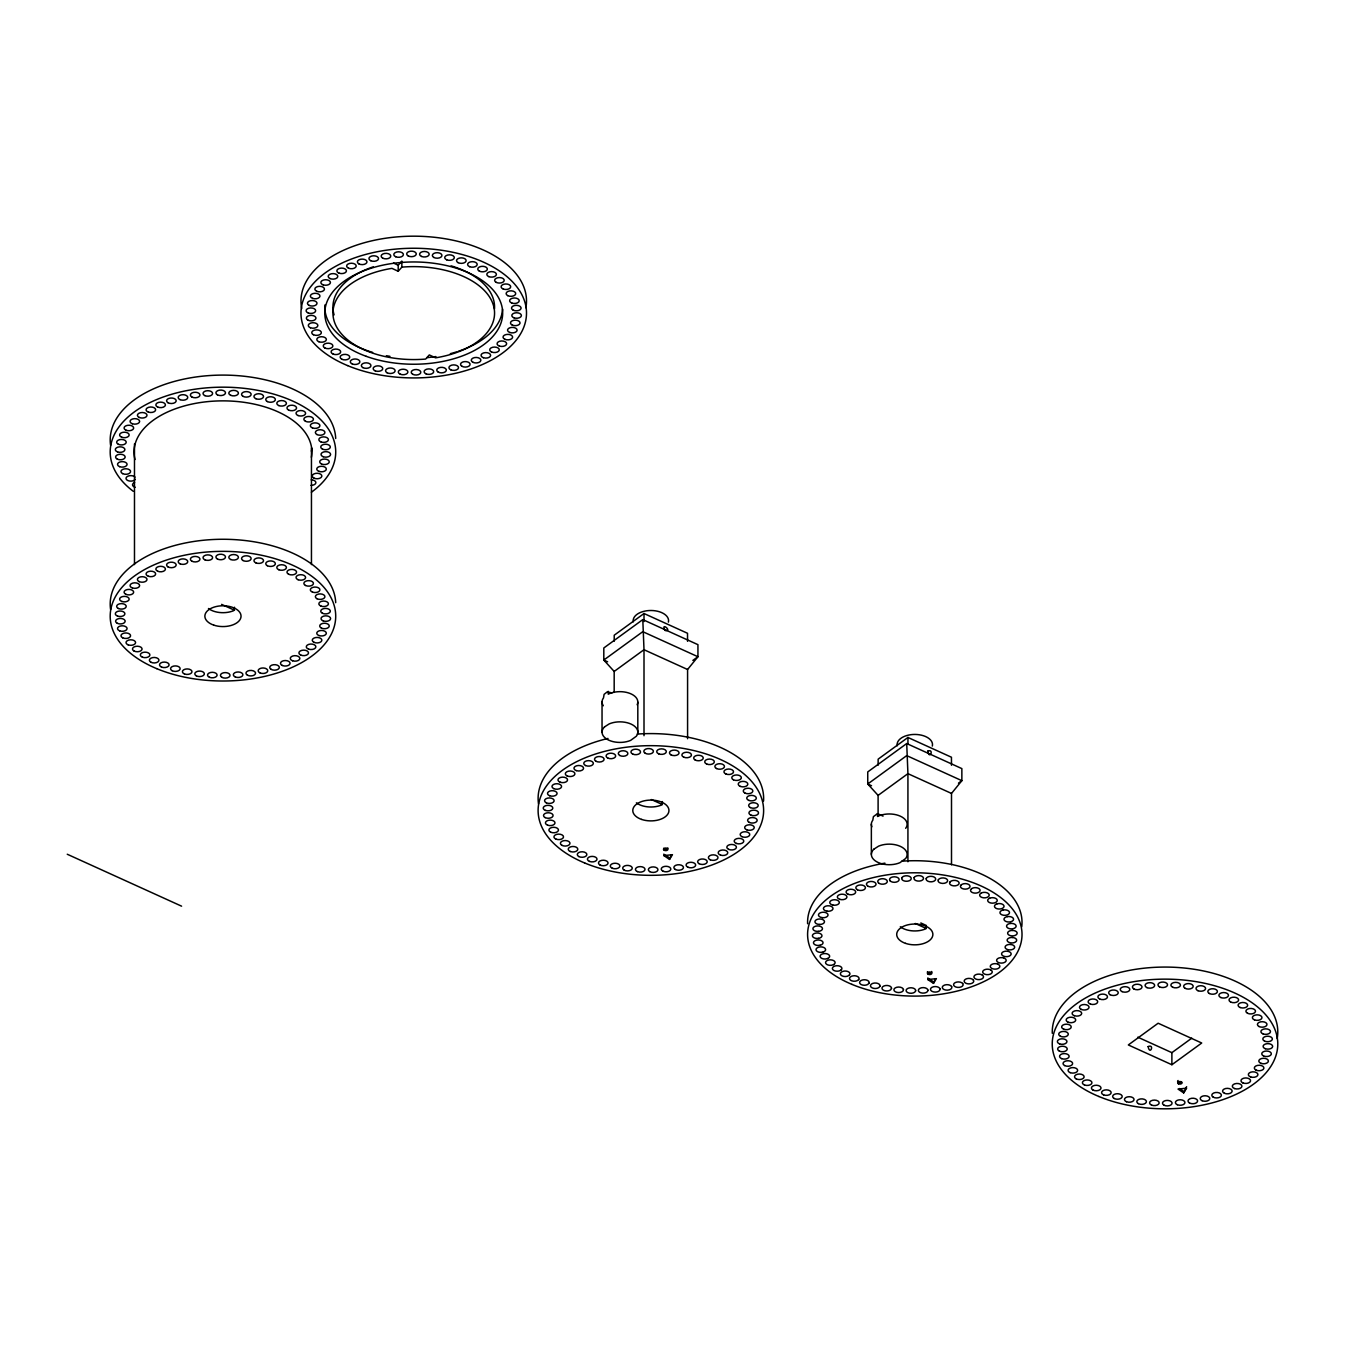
<?xml version="1.0" encoding="UTF-8"?>
<svg xmlns="http://www.w3.org/2000/svg" width="1345" height="1345" viewBox="0 0 1345 1345"><rect width="100%" height="100%" fill="white"/><g stroke="black" fill="none" stroke-linecap="round" stroke-linejoin="round"><path stroke-width="1.5" d="M644.003 621.558L644.02 613.522L687.514 633.276L687.564 641.33M907.942 743.499L907.942 737.463L951.453 757.235L951.487 765.271M614.194 641.246L614.228 635.21L644.02 613.522M878.117 765.204L878.151 759.152L907.942 737.463M663.892 854.092L663.892 855.605L669.524 859.421L671.474 854.764M669.524 859.421L672.45 854.697L663.892 855.605M933.464 981.85L927.815 978.034L927.815 979.547L933.464 983.363L935.414 978.706M933.464 983.363L936.389 978.656L927.815 979.547M1183.684 1092.897L1186.609 1088.189L1178.035 1089.08L1183.684 1092.897L1186.609 1086.676M687.581 738.724L687.581 669.491L697.937 656.73L697.937 644.659L642.792 619.608L603.804 647.987L603.804 660.059L614.177 671.441L614.177 692.406M951.503 864.768L951.503 793.432L961.86 780.672L961.86 768.6L906.715 743.55L867.744 771.929L867.744 784L878.1 795.383L878.1 814.263M398.204 271.27L398.204 265.234L401.852 261.098L401.852 267.134L398.204 271.27L391.933 268.361A80.818 46.47 0 0 0 334.72 322.8A80.818 46.47 0 0 0 425.642 359.065L429.29 354.929L435.561 357.837A80.818 46.47 0 0 0 492.774 303.382A80.818 46.47 0 0 0 401.852 267.134M614.177 671.441L644.003 649.719L642.792 619.608M692.843 660.429L697.937 656.73L642.792 631.679L603.804 660.059L607.621 661.79M878.1 795.383L907.925 773.661L906.715 743.55M958.464 783.143L961.86 780.672L906.715 755.621L867.744 784L871.543 785.732M1171.882 1064.736L1201.724 1043.014L1158.146 1023.226L1128.321 1044.947L1171.882 1064.736L1171.882 1052.664L1191.771 1038.172M234.534 607.234L233.761 610.63A18.073 10.39 0 0 1 208.475 608.512M611.891 693.011L607.469 691.717L604.107 694.339L603.501 697.887A17.889 10.289 0 0 0 603.317 705.755M662.446 801.553L661.673 804.949A18.073 10.39 0 0 1 636.387 802.83M883.043 816.129L877.528 813.624L873.409 816.634L872.804 820.181A17.889 10.289 0 0 0 871.896 826.771M920.821 922.973L926.369 925.495L925.595 928.891A18.073 10.39 0 0 1 900.309 926.772M687.581 669.491L644.003 649.719L644.003 735.715M951.503 793.432L907.925 773.661L907.925 861.758M221.606 604.376L234.534 610.243M651.35 799.535L662.446 804.562M915.289 923.477L926.369 928.521M1137.786 1037.18L1171.882 1052.664M67.25 854.243L181.592 906.177M393.497 263.048L398.204 265.234M665.254 630.603C672.719 631.343 660.63 621.693 664.766 630.149M1179.447 1088.525L1183.684 1091.383M665.304 855.05L669.524 857.908M877.528 813.624L877.528 816.499L878.554 815.995A17.889 10.289 0 0 1 900.326 816.18A17.889 10.289 0 0 1 905.673 828.318M871.358 824.098L871.358 854.277M637.816 702.09L637.816 732.268M608.226 691.33L608.226 694.205L609.251 693.701A17.889 10.289 0 0 1 630.082 693.482A17.889 10.289 0 0 1 637.143 704.746M602.039 701.804L602.039 731.983M311.452 448.036L311.452 564.564M134.483 443.884L134.483 564.581M1052.294 1033.33A112.761 64.829 0 0 1 1169.612 967.122A112.761 64.829 0 0 1 1277.178 1038.609M1181.582 1082.086A2.219 1.278 0 0 1 1178.472 1082.305A2.219 1.278 0 0 1 1178.102 1080.506M931.681 971.477A2.219 1.278 0 0 1 929.883 973.208A2.219 1.278 0 0 1 927.428 971.762M897.216 745.803A17.704 10.188 0 0 1 915.054 734.437A17.704 10.188 0 0 1 932.32 746.088M807.605 923.729A107.213 61.651 0 0 1 884.926 863.154M901.89 861.17A107.213 61.651 0 0 1 1021.729 926.823M667.893 848.006A2.219 1.278 0 0 1 665.96 849.082A2.219 1.278 0 0 1 663.64 848.291M538.521 803.923A112.761 64.829 0 0 1 608.007 738.455M637.295 734.067A112.761 64.829 0 0 1 763.54 801.065M633.293 621.861A17.704 10.188 0 0 1 651.114 610.495A17.704 10.188 0 0 1 668.398 622.13M110.609 609.604A112.761 64.829 0 0 1 216.932 539.362A112.761 64.829 0 0 1 335.695 602.678M301.751 308.543A112.761 64.829 0 0 1 413.033 236.182A112.761 64.829 0 0 1 525.895 307.736M502.593 309.148A88.921 51.127 0 0 1 458.292 351.314M456.342 351.953A88.921 51.127 0 0 1 450.34 353.668M435.948 356.576A88.921 51.127 0 0 1 426.836 357.635M389.932 356.324A88.921 51.127 0 0 1 386.351 355.702M372.632 352.407A88.921 51.127 0 0 1 324.885 304.979M334.081 314.864A80.818 46.47 0 0 1 373.254 266.848M451.113 265.856A80.818 46.47 0 0 1 494.489 308.963M311.166 479.846A4.792 2.757 0 0 1 315.873 482.67A4.792 2.757 0 0 1 310.981 485.36M110.609 445.43A112.761 64.829 0 0 1 216.932 375.188A112.761 64.829 0 0 1 335.695 438.504M135.341 479.257A4.792 2.757 0 0 1 128.145 480.669A4.792 2.757 0 0 1 127.624 476.315A4.792 2.757 0 0 1 135.088 477.156M135.156 487.277A4.792 2.757 0 0 1 134.618 482.519M133.222 491.261A112.761 64.829 0 0 1 147.429 403.87A112.761 64.829 0 0 1 300.053 404.694A112.761 64.829 0 0 1 311.401 492.22M135.004 459.519A88.921 51.127 0 0 1 221 400.877A88.921 51.127 0 0 1 311.418 457.283M311.821 448.053A88.921 51.127 0 0 1 311.418 451.247M901.755 877.982L901.923 879.411A4.792 2.757 0 0 0 909.489 880.656A4.792 2.757 0 0 0 908.917 876.15A4.792 2.757 0 0 0 901.755 877.982M927.882 990.172L927.848 990.895A4.792 2.757 0 0 1 920.669 992.728A4.792 2.757 0 0 1 920.114 988.222A4.792 2.757 0 0 1 927.663 989.466L927.882 990.172M927.747 751.149C929.496 760.614 934.489 748.274 927.747 751.149M1148.142 1046.578C1149.891 1056.06 1154.901 1043.686 1148.142 1046.578M903.47 989.584L903.016 990.979A4.792 2.757 0 0 1 895.282 991.736A4.792 2.757 0 0 1 896.678 987.297A4.792 2.757 0 0 1 903.47 989.584M926.234 878.588L926.133 879.294A4.792 2.757 0 0 0 932.909 881.58A4.792 2.757 0 0 0 934.321 877.142A4.792 2.757 0 0 0 926.57 877.898L926.234 878.588M914.163 877.495L914.028 878.924A4.792 2.757 0 0 0 921.258 880.689A4.792 2.757 0 0 0 921.678 876.183A4.792 2.757 0 0 0 914.163 877.495M915.626 990.677L915.441 991.383A4.792 2.757 0 0 1 907.925 992.694A4.792 2.757 0 0 1 908.346 988.188A4.792 2.757 0 0 1 915.575 989.954L915.626 990.677M891.533 988.323L890.793 989.685A4.792 2.757 0 0 1 882.942 989.886A4.792 2.757 0 0 1 885.313 985.582A4.792 2.757 0 0 1 891.533 988.323M938.322 879.849L938.053 880.555A4.792 2.757 0 0 0 944.291 883.295A4.792 2.757 0 0 0 946.661 878.991A4.792 2.757 0 0 0 938.81 879.193L938.322 879.849M879.966 986.221L878.941 987.516A4.792 2.757 0 0 1 871.106 987.146A4.792 2.757 0 0 1 874.385 983.044A4.792 2.757 0 0 1 879.966 986.221M950.024 881.967L949.62 882.656A4.792 2.757 0 0 0 955.202 885.834A4.792 2.757 0 0 0 958.497 881.732A4.792 2.757 0 0 0 950.663 881.362L950.024 881.967M868.954 983.313L867.643 984.523A4.792 2.757 0 0 1 859.959 983.582A4.792 2.757 0 0 1 864.112 979.748A4.792 2.757 0 0 1 868.954 983.313M961.187 884.926L960.633 885.565A4.792 2.757 0 0 0 965.475 889.129A4.792 2.757 0 0 0 969.644 885.296A4.792 2.757 0 0 0 961.944 884.354L961.187 884.926M604.561 726.872L603.501 728.065A17.889 10.289 0 0 0 608.848 740.204A17.889 10.289 0 0 0 630.62 740.389L636.37 736.203A17.889 10.289 0 0 0 631.024 724.064A17.889 10.289 0 0 0 609.251 723.879L604.561 726.872M873.88 849.166L872.804 850.359A17.889 10.289 0 0 0 878.151 862.498A17.889 10.289 0 0 0 899.923 862.683L905.673 858.497A17.889 10.289 0 0 0 900.326 846.358A17.889 10.289 0 0 0 878.554 846.173L873.88 849.166M858.665 979.614L857.101 980.724A4.792 2.757 0 0 1 849.687 979.244A4.792 2.757 0 0 1 854.63 975.747A4.792 2.757 0 0 1 858.665 979.614M971.611 888.658L970.922 889.264A4.792 2.757 0 0 0 974.957 893.13A4.792 2.757 0 0 0 979.917 889.633A4.792 2.757 0 0 0 972.485 888.154L971.611 888.658M849.267 975.209L847.468 976.201A4.792 2.757 0 0 1 840.423 974.2A4.792 2.757 0 0 1 846.106 971.073A4.792 2.757 0 0 1 849.267 975.209M981.144 893.114L980.337 893.668A4.792 2.757 0 0 0 983.481 897.804A4.792 2.757 0 0 0 989.163 894.677A4.792 2.757 0 0 0 982.119 892.677L981.144 893.114M840.894 970.165L838.893 971.023A4.792 2.757 0 0 1 832.353 968.534A4.792 2.757 0 0 1 838.658 965.844A4.792 2.757 0 0 1 840.894 970.165M989.634 898.225L988.71 898.712A4.792 2.757 0 0 0 990.929 903.033A4.792 2.757 0 0 0 997.25 900.343A4.792 2.757 0 0 0 990.693 897.855L989.634 898.225M833.681 964.567L831.529 965.256A4.792 2.757 0 0 1 825.561 962.314A4.792 2.757 0 0 1 832.42 960.111A4.792 2.757 0 0 1 833.681 964.567M996.931 903.907L995.905 904.311A4.792 2.757 0 0 0 997.183 908.766A4.792 2.757 0 0 0 1004.026 906.564A4.792 2.757 0 0 0 998.074 903.621L996.931 903.907M827.763 958.481L825.46 959.019A4.792 2.757 0 0 1 820.198 955.673A4.792 2.757 0 0 1 827.478 953.975A4.792 2.757 0 0 1 827.763 958.481M1002.933 910.061L1001.84 910.397A4.792 2.757 0 0 0 1002.126 914.903A4.792 2.757 0 0 0 1009.406 913.205A4.792 2.757 0 0 0 1004.143 909.859L1002.933 910.061M823.207 952.025L820.803 952.394A4.792 2.757 0 0 1 816.314 948.679A4.792 2.757 0 0 1 823.913 947.519A4.792 2.757 0 0 1 823.207 952.025M1007.556 916.601L1006.396 916.853A4.792 2.757 0 0 0 1005.69 921.359A4.792 2.757 0 0 0 1013.289 920.199A4.792 2.757 0 0 0 1008.784 916.5L1007.556 916.601M820.097 945.283L817.642 945.468A4.792 2.757 0 0 1 813.994 941.466A4.792 2.757 0 0 1 821.778 940.861A4.792 2.757 0 0 1 820.097 945.283M1010.717 923.427L1009.507 923.595A4.792 2.757 0 0 0 1007.825 928.016A4.792 2.757 0 0 0 1015.61 927.411A4.792 2.757 0 0 0 1011.961 923.41L1010.717 923.427M818.483 938.373L815.995 938.39A4.792 2.757 0 0 1 813.254 934.153A4.792 2.757 0 0 1 821.106 934.119A4.792 2.757 0 0 1 818.483 938.373M1012.365 930.437L1011.121 930.505A4.792 2.757 0 0 0 1008.498 934.758A4.792 2.757 0 0 0 1016.349 934.725A4.792 2.757 0 0 0 1013.592 930.505L1012.365 930.437M818.382 931.396L815.911 931.228A4.792 2.757 0 0 1 814.112 926.839A4.792 2.757 0 0 1 821.913 927.361A4.792 2.757 0 0 1 818.382 931.396M1012.466 937.499L1011.221 937.482A4.792 2.757 0 0 0 1007.691 941.517A4.792 2.757 0 0 0 1015.492 942.038A4.792 2.757 0 0 0 1013.676 937.65L1012.466 937.499M819.811 924.469L817.39 924.133A4.792 2.757 0 0 1 816.566 919.644A4.792 2.757 0 0 1 824.182 920.72A4.792 2.757 0 0 1 819.811 924.469M1011.02 944.509L1009.792 944.409A4.792 2.757 0 0 0 1005.404 948.158A4.792 2.757 0 0 0 1013.037 949.234A4.792 2.757 0 0 0 1012.197 944.745L1011.02 944.509M822.72 917.71L820.416 917.189A4.792 2.757 0 0 1 820.568 912.683A4.792 2.757 0 0 1 827.898 914.297A4.792 2.757 0 0 1 822.72 917.71M1008.077 951.369L1006.867 951.167A4.792 2.757 0 0 0 1001.706 954.58A4.792 2.757 0 0 0 1009.036 956.211A4.792 2.757 0 0 0 1009.187 951.688L1008.077 951.369M827.108 911.204L824.922 910.531A4.792 2.757 0 0 1 826.049 906.059A4.792 2.757 0 0 1 832.975 908.194A4.792 2.757 0 0 1 827.108 911.204M1003.656 957.959L1002.496 957.674A4.792 2.757 0 0 0 996.628 960.683A4.792 2.757 0 0 0 1003.538 962.818A4.792 2.757 0 0 0 1004.681 958.346L1003.656 957.959M832.858 905.067L830.84 904.244A4.792 2.757 0 0 1 832.942 899.889A4.792 2.757 0 0 1 839.33 902.512A4.792 2.757 0 0 1 832.858 905.067M997.822 964.163L996.746 963.81A4.792 2.757 0 0 0 990.256 966.366A4.792 2.757 0 0 0 996.662 968.988A4.792 2.757 0 0 0 998.763 964.634L997.822 964.163M839.902 899.385L838.086 898.426A4.792 2.757 0 0 1 841.113 894.257A4.792 2.757 0 0 1 846.896 897.317A4.792 2.757 0 0 1 839.902 899.385M990.693 969.913L989.685 969.493A4.792 2.757 0 0 0 982.707 971.561A4.792 2.757 0 0 0 988.474 974.621A4.792 2.757 0 0 0 991.517 970.451L990.693 969.913M848.14 894.274L846.543 893.181A4.792 2.757 0 0 1 850.46 889.264A4.792 2.757 0 0 1 855.521 892.727A4.792 2.757 0 0 1 848.14 894.274M982.354 975.108L981.463 974.604A4.792 2.757 0 0 0 974.083 976.167A4.792 2.757 0 0 0 979.143 979.614A4.792 2.757 0 0 0 983.061 975.697L982.354 975.108M857.421 889.785L856.076 888.591A4.792 2.757 0 0 1 860.817 884.976A4.792 2.757 0 0 1 865.07 888.776A4.792 2.757 0 0 1 857.421 889.785M972.956 979.648L972.183 979.093A4.792 2.757 0 0 0 964.516 980.101A4.792 2.757 0 0 0 968.787 983.901A4.792 2.757 0 0 0 973.528 980.286L972.956 979.648M867.609 886.002L866.533 884.707A4.792 2.757 0 0 1 872.014 881.479A4.792 2.757 0 0 1 875.427 885.548A4.792 2.757 0 0 1 867.609 886.002M962.65 983.498L961.994 982.876A4.792 2.757 0 0 0 954.177 983.329A4.792 2.757 0 0 0 957.59 987.398A4.792 2.757 0 0 0 963.07 984.17L962.65 983.498M878.537 882.976L877.747 881.631A4.792 2.757 0 0 1 883.9 878.823A4.792 2.757 0 0 1 886.389 883.093A4.792 2.757 0 0 1 878.537 882.976M951.571 986.557L951.066 985.902A4.792 2.757 0 0 0 943.215 985.784A4.792 2.757 0 0 0 945.703 990.054A4.792 2.757 0 0 0 951.856 987.247L951.571 986.557M890.037 880.773L889.549 879.378A4.792 2.757 0 0 1 896.258 877.024A4.792 2.757 0 0 1 897.804 881.463A4.792 2.757 0 0 1 890.037 880.773M939.92 988.794L939.567 988.104A4.792 2.757 0 0 0 931.799 987.415A4.792 2.757 0 0 0 933.329 991.853A4.792 2.757 0 0 0 940.054 989.5L939.92 988.794M1256.095 1070.132A4.792 2.757 0 0 0 1263.846 1068.418A4.792 2.757 0 0 0 1257.39 1065.425A4.792 2.757 0 0 0 1256.095 1070.132M1250.648 1076.941A4.792 2.757 0 0 0 1257.928 1074.638A4.792 2.757 0 0 0 1250.816 1072.167A4.792 2.757 0 0 0 1250.648 1076.941M1261.072 1063.374A4.792 2.757 0 0 0 1268.402 1061.104A4.792 2.757 0 0 0 1261.324 1058.599A4.792 2.757 0 0 0 1261.072 1063.374M1264.502 1041.064A4.792 2.757 0 0 0 1272.32 1039.45A4.792 2.757 0 0 0 1265.964 1036.373A4.792 2.757 0 0 0 1264.502 1041.064M1263.493 1055.909A4.792 2.757 0 0 0 1271.277 1054.245A4.792 2.757 0 0 0 1264.872 1051.202A4.792 2.757 0 0 0 1263.493 1055.909M1265.309 1048.713A4.792 2.757 0 0 0 1272.673 1046.511A4.792 2.757 0 0 0 1265.645 1043.955A4.792 2.757 0 0 0 1265.309 1048.713M1263.089 1033.918A4.792 2.757 0 0 0 1270.487 1031.749A4.792 2.757 0 0 0 1263.51 1029.144A4.792 2.757 0 0 0 1263.089 1033.918M1259.071 1026.538A4.792 2.757 0 0 0 1266.906 1024.957A4.792 2.757 0 0 0 1260.618 1021.847A4.792 2.757 0 0 0 1259.071 1026.538M1254.532 1019.897A4.792 2.757 0 0 0 1261.963 1017.761A4.792 2.757 0 0 0 1255.036 1015.122A4.792 2.757 0 0 0 1254.532 1019.897M1240.191 1007.523A4.792 2.757 0 0 0 1247.656 1005.455A4.792 2.757 0 0 0 1240.779 1002.765A4.792 2.757 0 0 0 1240.191 1007.523M1247.538 1013.273A4.792 2.757 0 0 0 1255.406 1011.743A4.792 2.757 0 0 0 1249.169 1008.582A4.792 2.757 0 0 0 1247.538 1013.273M1230.608 1001.991A4.792 2.757 0 0 0 1238.51 1000.512A4.792 2.757 0 0 0 1232.339 997.317A4.792 2.757 0 0 0 1230.608 1001.991M1220.941 997.57A4.792 2.757 0 0 0 1228.456 995.535A4.792 2.757 0 0 0 1221.63 992.812A4.792 2.757 0 0 0 1220.941 997.57M1209.374 993.518A4.792 2.757 0 0 0 1217.292 992.089A4.792 2.757 0 0 0 1211.172 988.861A4.792 2.757 0 0 0 1209.374 993.518M1198.025 990.727A4.792 2.757 0 0 0 1205.574 988.726A4.792 2.757 0 0 0 1198.798 985.969A4.792 2.757 0 0 0 1198.025 990.727M1185.147 988.34A4.792 2.757 0 0 0 1193.082 986.961A4.792 2.757 0 0 0 1187.03 983.699A4.792 2.757 0 0 0 1185.147 988.34M1172.857 987.331A4.792 2.757 0 0 0 1180.439 985.381A4.792 2.757 0 0 0 1173.714 982.59A4.792 2.757 0 0 0 1172.857 987.331M1147.016 987.634A4.792 2.757 0 0 0 1154.632 985.734A4.792 2.757 0 0 0 1147.957 982.892A4.792 2.757 0 0 0 1147.016 987.634M1159.44 986.793A4.792 2.757 0 0 0 1167.41 985.448A4.792 2.757 0 0 0 1161.407 982.153A4.792 2.757 0 0 0 1159.44 986.793M1122.134 991.635A4.792 2.757 0 0 0 1129.783 989.769A4.792 2.757 0 0 0 1123.159 986.894A4.792 2.757 0 0 0 1122.134 991.635M1133.869 988.945A4.792 2.757 0 0 0 1141.871 987.667A4.792 2.757 0 0 0 1135.937 984.321A4.792 2.757 0 0 0 1133.869 988.945M1110.062 994.695A4.792 2.757 0 0 0 1118.082 993.451A4.792 2.757 0 0 0 1112.197 990.088A4.792 2.757 0 0 0 1110.062 994.695M1090.476 1004.11A4.792 2.757 0 0 0 1097.705 1001.756A4.792 2.757 0 0 0 1090.56 999.335A4.792 2.757 0 0 0 1090.476 1004.11M1081.296 1009.422A4.792 2.757 0 0 0 1089.013 1007.657A4.792 2.757 0 0 0 1082.506 1004.698A4.792 2.757 0 0 0 1081.296 1009.422M1099.756 999.049A4.792 2.757 0 0 0 1107.439 997.233A4.792 2.757 0 0 0 1100.866 994.308A4.792 2.757 0 0 0 1099.756 999.049M1074.42 1015.727A4.792 2.757 0 0 0 1081.699 1013.424A4.792 2.757 0 0 0 1074.588 1010.952A4.792 2.757 0 0 0 1074.42 1015.727M1178.472 1083.801A2.219 1.278 0 0 0 1182.036 1082.994A2.219 1.278 0 0 0 1179.027 1081.632A2.219 1.278 0 0 0 1178.472 1083.801M1067.913 1022.099A4.792 2.757 0 0 0 1075.664 1020.384A4.792 2.757 0 0 0 1069.208 1017.392A4.792 2.757 0 0 0 1067.913 1022.099M1063.912 1029.278A4.792 2.757 0 0 0 1071.225 1027.008A4.792 2.757 0 0 0 1064.164 1024.503A4.792 2.757 0 0 0 1063.912 1029.278M1202.127 1100.714A4.792 2.757 0 0 0 1209.777 1098.865A4.792 2.757 0 0 0 1203.153 1095.973A4.792 2.757 0 0 0 1202.127 1100.714M1060.448 1036.289A4.792 2.757 0 0 0 1068.233 1034.624A4.792 2.757 0 0 0 1061.827 1031.581A4.792 2.757 0 0 0 1060.448 1036.289M1059.591 1043.888A4.792 2.757 0 0 0 1066.955 1041.669A4.792 2.757 0 0 0 1059.927 1039.113A4.792 2.757 0 0 0 1059.591 1043.888M1213.207 1097.15A4.792 2.757 0 0 0 1221.226 1095.923A4.792 2.757 0 0 0 1215.342 1092.543A4.792 2.757 0 0 0 1213.207 1097.15M1224.421 1093.266A4.792 2.757 0 0 0 1232.104 1091.451A4.792 2.757 0 0 0 1225.53 1088.542A4.792 2.757 0 0 0 1224.421 1093.266M1234.693 1088.593A4.792 2.757 0 0 0 1241.923 1086.256A4.792 2.757 0 0 0 1234.76 1083.818A4.792 2.757 0 0 0 1234.693 1088.593M1242.797 1082.86A4.792 2.757 0 0 0 1250.514 1081.094A4.792 2.757 0 0 0 1243.99 1078.135A4.792 2.757 0 0 0 1242.797 1082.86M1059.356 1051.101A4.792 2.757 0 0 0 1067.173 1049.47A4.792 2.757 0 0 0 1060.818 1046.393A4.792 2.757 0 0 0 1059.356 1051.101M1061.743 1058.666A4.792 2.757 0 0 0 1069.14 1056.481A4.792 2.757 0 0 0 1062.163 1053.892A4.792 2.757 0 0 0 1061.743 1058.666M1064.702 1065.593A4.792 2.757 0 0 0 1072.553 1064.013A4.792 2.757 0 0 0 1066.249 1060.902A4.792 2.757 0 0 0 1064.702 1065.593M1070.216 1072.654A4.792 2.757 0 0 0 1077.648 1070.519A4.792 2.757 0 0 0 1070.721 1067.88A4.792 2.757 0 0 0 1070.216 1072.654M1076.168 1078.858A4.792 2.757 0 0 0 1084.036 1077.328A4.792 2.757 0 0 0 1077.799 1074.167A4.792 2.757 0 0 0 1076.168 1078.858M1084.473 1084.978A4.792 2.757 0 0 0 1091.938 1082.893A4.792 2.757 0 0 0 1085.079 1080.22A4.792 2.757 0 0 0 1084.473 1084.978M1093.014 1090.055A4.792 2.757 0 0 0 1100.916 1088.576A4.792 2.757 0 0 0 1094.729 1085.381A4.792 2.757 0 0 0 1093.014 1090.055M1189.451 1102.95A4.792 2.757 0 0 0 1197.453 1101.656A4.792 2.757 0 0 0 1191.519 1098.31A4.792 2.757 0 0 0 1189.451 1102.95M1177.312 1104.733A4.792 2.757 0 0 0 1184.928 1102.833A4.792 2.757 0 0 0 1178.254 1099.991A4.792 2.757 0 0 0 1177.312 1104.733M1098.848 1096.478A112.761 64.829 0 0 0 1277.178 1050.68A112.761 64.829 0 0 0 1119.04 984.775A112.761 64.829 0 0 0 1098.848 1096.478M1103.623 1094.88A4.792 2.757 0 0 0 1111.138 1092.846A4.792 2.757 0 0 0 1104.312 1090.122A4.792 2.757 0 0 0 1103.623 1094.88M1114.181 1098.495A4.792 2.757 0 0 0 1122.1 1097.066A4.792 2.757 0 0 0 1115.98 1093.838A4.792 2.757 0 0 0 1114.181 1098.495M1126.471 1101.723A4.792 2.757 0 0 0 1134.02 1099.739A4.792 2.757 0 0 0 1127.245 1096.965A4.792 2.757 0 0 0 1126.471 1101.723M1138.341 1103.64A4.792 2.757 0 0 0 1146.293 1102.244A4.792 2.757 0 0 0 1140.224 1098.983A4.792 2.757 0 0 0 1138.341 1103.64M1151.555 1105.086A4.792 2.757 0 0 0 1159.138 1103.135A4.792 2.757 0 0 0 1152.413 1100.328A4.792 2.757 0 0 0 1151.555 1105.086M1163.963 1105.153A4.792 2.757 0 0 0 1171.949 1103.808A4.792 2.757 0 0 0 1165.947 1100.513A4.792 2.757 0 0 0 1163.963 1105.153M851.873 984.355A107.213 61.651 0 0 0 1021.443 940.811A107.213 61.651 0 0 0 871.089 878.151A107.213 61.651 0 0 0 851.873 984.355M928.252 974.268A2.219 1.278 0 0 0 931.816 973.461A2.219 1.278 0 0 0 928.807 972.082A2.219 1.278 0 0 0 928.252 974.268M905.538 943.366A18.073 10.39 0 0 0 932.875 934.59A18.073 10.39 0 0 0 905.975 925.36A18.073 10.39 0 0 0 905.538 943.366M549.769 795.786A4.792 2.757 0 0 0 557.082 793.533A4.792 2.757 0 0 0 550.021 791.011A4.792 2.757 0 0 0 549.769 795.786M553.77 788.624A4.792 2.757 0 0 0 561.521 786.909A4.792 2.757 0 0 0 555.065 783.9A4.792 2.757 0 0 0 553.77 788.624M560.277 782.252A4.792 2.757 0 0 0 567.556 779.949A4.792 2.757 0 0 0 560.445 777.477A4.792 2.757 0 0 0 560.277 782.252M664.329 850.326A2.219 1.278 0 0 0 667.893 849.519A2.219 1.278 0 0 0 664.884 848.14A2.219 1.278 0 0 0 664.329 850.326M595.919 761.22A4.792 2.757 0 0 0 603.939 759.975A4.792 2.757 0 0 0 598.054 756.596A4.792 2.757 0 0 0 595.919 761.22M585.613 765.557A4.792 2.757 0 0 0 593.296 763.758A4.792 2.757 0 0 0 586.723 760.833A4.792 2.757 0 0 0 585.613 765.557M576.332 770.618A4.792 2.757 0 0 0 583.562 768.281A4.792 2.757 0 0 0 576.4 765.843A4.792 2.757 0 0 0 576.332 770.618M567.153 775.947A4.792 2.757 0 0 0 574.87 774.182A4.792 2.757 0 0 0 568.363 771.206A4.792 2.757 0 0 0 567.153 775.947M710.261 859.791A4.792 2.757 0 0 0 717.961 857.975A4.792 2.757 0 0 0 711.387 855.05A4.792 2.757 0 0 0 710.261 859.791M687.967 867.239A4.792 2.757 0 0 0 695.634 865.39A4.792 2.757 0 0 0 689.01 862.498A4.792 2.757 0 0 0 687.967 867.239M670.987 754.864A4.792 2.757 0 0 0 678.939 753.486A4.792 2.757 0 0 0 672.887 750.207A4.792 2.757 0 0 0 670.987 754.864M695.23 760.043A4.792 2.757 0 0 0 703.149 758.614A4.792 2.757 0 0 0 697.029 755.386A4.792 2.757 0 0 0 695.23 760.043M683.882 757.235A4.792 2.757 0 0 0 691.431 755.251A4.792 2.757 0 0 0 684.655 752.494A4.792 2.757 0 0 0 683.882 757.235M658.714 753.856A4.792 2.757 0 0 0 666.296 751.905A4.792 2.757 0 0 0 659.571 749.098A4.792 2.757 0 0 0 658.714 753.856M716.465 768.516A4.792 2.757 0 0 0 724.367 767.037A4.792 2.757 0 0 0 718.18 763.842A4.792 2.757 0 0 0 716.465 768.516M706.797 764.095A4.792 2.757 0 0 0 714.313 762.043A4.792 2.757 0 0 0 707.487 759.32A4.792 2.757 0 0 0 706.797 764.095M645.297 753.301A4.792 2.757 0 0 0 653.266 751.973A4.792 2.757 0 0 0 647.264 748.661A4.792 2.757 0 0 0 645.297 753.301M632.873 754.158A4.792 2.757 0 0 0 640.489 752.258A4.792 2.757 0 0 0 633.814 749.417A4.792 2.757 0 0 0 632.873 754.158M619.726 755.47A4.792 2.757 0 0 0 627.728 754.175A4.792 2.757 0 0 0 621.793 750.846A4.792 2.757 0 0 0 619.726 755.47M607.974 758.143A4.792 2.757 0 0 0 615.64 756.293A4.792 2.757 0 0 0 609.016 753.419A4.792 2.757 0 0 0 607.974 758.143M750.359 807.588A4.792 2.757 0 0 0 758.16 805.958A4.792 2.757 0 0 0 751.821 802.881A4.792 2.757 0 0 0 750.359 807.588M744.928 793.062A4.792 2.757 0 0 0 752.763 791.482A4.792 2.757 0 0 0 746.475 788.372A4.792 2.757 0 0 0 744.928 793.062M748.93 800.443A4.792 2.757 0 0 0 756.327 798.274A4.792 2.757 0 0 0 749.367 795.668A4.792 2.757 0 0 0 748.93 800.443M726.031 774.047A4.792 2.757 0 0 0 733.513 771.963A4.792 2.757 0 0 0 726.636 769.29A4.792 2.757 0 0 0 726.031 774.047M740.389 786.421A4.792 2.757 0 0 0 747.82 784.286A4.792 2.757 0 0 0 740.893 781.647A4.792 2.757 0 0 0 740.389 786.421M733.395 779.781A4.792 2.757 0 0 0 741.263 778.251A4.792 2.757 0 0 0 735.026 775.107A4.792 2.757 0 0 0 733.395 779.781M749.333 822.434A4.792 2.757 0 0 0 757.117 820.753A4.792 2.757 0 0 0 750.712 817.726A4.792 2.757 0 0 0 749.333 822.434M675.308 869.458A4.792 2.757 0 0 0 683.31 868.181A4.792 2.757 0 0 0 677.376 864.835A4.792 2.757 0 0 0 675.308 869.458M649.82 871.661A4.792 2.757 0 0 0 657.806 870.333A4.792 2.757 0 0 0 651.804 867.021A4.792 2.757 0 0 0 649.82 871.661M663.169 871.257A4.792 2.757 0 0 0 670.785 869.358A4.792 2.757 0 0 0 664.111 866.516A4.792 2.757 0 0 0 663.169 871.257M751.166 815.238A4.792 2.757 0 0 0 758.53 813.019A4.792 2.757 0 0 0 751.502 810.463A4.792 2.757 0 0 0 751.166 815.238M584.688 862.986A112.761 64.829 0 0 0 763.018 817.205A112.761 64.829 0 0 0 604.897 751.3A112.761 64.829 0 0 0 584.688 862.986M578.871 856.58A4.792 2.757 0 0 0 586.756 855.101A4.792 2.757 0 0 0 580.586 851.906A4.792 2.757 0 0 0 578.871 856.58M545.448 810.413A4.792 2.757 0 0 0 552.812 808.194A4.792 2.757 0 0 0 545.784 805.638A4.792 2.757 0 0 0 545.448 810.413M546.305 802.814A4.792 2.757 0 0 0 554.073 801.149A4.792 2.757 0 0 0 547.667 798.106A4.792 2.757 0 0 0 546.305 802.814M545.213 817.625A4.792 2.757 0 0 0 553.014 815.995A4.792 2.757 0 0 0 546.675 812.918A4.792 2.757 0 0 0 545.213 817.625M547.6 825.174A4.792 2.757 0 0 0 554.997 823.005A4.792 2.757 0 0 0 548.02 820.416A4.792 2.757 0 0 0 547.6 825.174M550.559 832.118A4.792 2.757 0 0 0 558.394 830.537A4.792 2.757 0 0 0 552.106 827.427A4.792 2.757 0 0 0 550.559 832.118M556.057 839.162A4.792 2.757 0 0 0 563.505 837.044A4.792 2.757 0 0 0 556.578 834.404A4.792 2.757 0 0 0 556.057 839.162M562.025 845.383A4.792 2.757 0 0 0 569.893 843.853A4.792 2.757 0 0 0 563.656 840.692A4.792 2.757 0 0 0 562.025 845.383M570.33 851.503A4.792 2.757 0 0 0 577.795 849.418A4.792 2.757 0 0 0 570.919 846.745A4.792 2.757 0 0 0 570.33 851.503M589.48 861.405A4.792 2.757 0 0 0 596.995 859.371A4.792 2.757 0 0 0 590.169 856.647A4.792 2.757 0 0 0 589.48 861.405M600.038 865.02A4.792 2.757 0 0 0 607.957 863.574A4.792 2.757 0 0 0 601.837 860.346A4.792 2.757 0 0 0 600.038 865.02M612.311 868.248A4.792 2.757 0 0 0 619.86 866.247A4.792 2.757 0 0 0 613.085 863.49A4.792 2.757 0 0 0 612.311 868.248M624.198 870.148A4.792 2.757 0 0 0 632.15 868.769A4.792 2.757 0 0 0 626.081 865.507A4.792 2.757 0 0 0 624.198 870.148M637.412 871.61A4.792 2.757 0 0 0 644.995 869.66A4.792 2.757 0 0 0 638.27 866.852A4.792 2.757 0 0 0 637.412 871.61M699.047 863.675A4.792 2.757 0 0 0 707.067 862.431A4.792 2.757 0 0 0 701.199 859.068A4.792 2.757 0 0 0 699.047 863.675M720.55 855.117A4.792 2.757 0 0 0 727.779 852.764A4.792 2.757 0 0 0 720.617 850.343A4.792 2.757 0 0 0 720.55 855.117M728.637 849.367A4.792 2.757 0 0 0 736.371 847.619A4.792 2.757 0 0 0 729.847 844.643A4.792 2.757 0 0 0 728.637 849.367M736.505 843.466A4.792 2.757 0 0 0 743.785 841.163A4.792 2.757 0 0 0 736.673 838.692A4.792 2.757 0 0 0 736.505 843.466M741.952 836.657A4.792 2.757 0 0 0 749.703 834.942A4.792 2.757 0 0 0 743.247 831.933A4.792 2.757 0 0 0 741.952 836.657M746.929 829.882A4.792 2.757 0 0 0 754.242 827.629A4.792 2.757 0 0 0 747.181 825.107A4.792 2.757 0 0 0 746.929 829.882M641.615 819.424A18.073 10.39 0 0 0 668.953 810.648A18.073 10.39 0 0 0 642.053 801.418A18.073 10.39 0 0 0 641.615 819.424M323.254 620.919A4.792 2.757 0 0 0 330.618 618.7A4.792 2.757 0 0 0 323.59 616.144A4.792 2.757 0 0 0 323.254 620.919M221.908 677.342A4.792 2.757 0 0 0 229.894 676.014A4.792 2.757 0 0 0 223.892 672.702A4.792 2.757 0 0 0 221.908 677.342M322.447 613.27A4.792 2.757 0 0 0 330.265 611.639A4.792 2.757 0 0 0 323.91 608.562A4.792 2.757 0 0 0 322.447 613.27M317.017 598.744A4.792 2.757 0 0 0 324.851 597.163A4.792 2.757 0 0 0 318.563 594.053A4.792 2.757 0 0 0 317.017 598.744M125.858 594.305A4.792 2.757 0 0 0 133.609 592.59A4.792 2.757 0 0 0 127.153 589.581A4.792 2.757 0 0 0 125.858 594.305M168.007 566.901A4.792 2.757 0 0 0 176.027 565.657A4.792 2.757 0 0 0 170.142 562.277A4.792 2.757 0 0 0 168.007 566.901M321.035 606.124A4.792 2.757 0 0 0 328.415 603.955A4.792 2.757 0 0 0 321.455 601.35A4.792 2.757 0 0 0 321.035 606.124M157.701 571.238A4.792 2.757 0 0 0 165.385 569.439A4.792 2.757 0 0 0 158.811 566.514A4.792 2.757 0 0 0 157.701 571.238M321.438 628.115A4.792 2.757 0 0 0 329.206 626.434A4.792 2.757 0 0 0 322.8 623.408A4.792 2.757 0 0 0 321.438 628.115M235.257 676.938A4.792 2.757 0 0 0 242.873 675.039A4.792 2.757 0 0 0 236.199 672.197A4.792 2.757 0 0 0 235.257 676.938M121.857 601.467A4.792 2.757 0 0 0 129.17 599.214A4.792 2.757 0 0 0 122.109 596.692A4.792 2.757 0 0 0 121.857 601.467M132.365 587.933A4.792 2.757 0 0 0 139.645 585.613A4.792 2.757 0 0 0 132.533 583.158A4.792 2.757 0 0 0 132.365 587.933M148.421 576.299A4.792 2.757 0 0 0 155.65 573.962A4.792 2.757 0 0 0 148.505 571.524A4.792 2.757 0 0 0 148.421 576.299M139.241 581.628A4.792 2.757 0 0 0 146.958 579.863A4.792 2.757 0 0 0 140.452 576.887A4.792 2.757 0 0 0 139.241 581.628M282.349 665.472A4.792 2.757 0 0 0 290.049 663.657A4.792 2.757 0 0 0 283.476 660.731A4.792 2.757 0 0 0 282.349 665.472M260.056 672.92A4.792 2.757 0 0 0 267.722 671.054A4.792 2.757 0 0 0 261.098 668.179A4.792 2.757 0 0 0 260.056 672.92M243.075 560.546A4.792 2.757 0 0 0 251.027 559.15A4.792 2.757 0 0 0 244.975 555.888A4.792 2.757 0 0 0 243.075 560.546M267.319 565.724A4.792 2.757 0 0 0 275.237 564.295A4.792 2.757 0 0 0 269.118 561.05A4.792 2.757 0 0 0 267.319 565.724M255.97 562.916A4.792 2.757 0 0 0 263.519 560.932A4.792 2.757 0 0 0 256.744 558.158A4.792 2.757 0 0 0 255.97 562.916M217.386 558.982A4.792 2.757 0 0 0 225.355 557.654A4.792 2.757 0 0 0 219.353 554.342A4.792 2.757 0 0 0 217.386 558.982M204.961 559.839A4.792 2.757 0 0 0 212.577 557.94A4.792 2.757 0 0 0 205.903 555.098A4.792 2.757 0 0 0 204.961 559.839M288.553 574.197A4.792 2.757 0 0 0 296.455 572.718A4.792 2.757 0 0 0 290.268 569.523A4.792 2.757 0 0 0 288.553 574.197M230.802 559.537A4.792 2.757 0 0 0 238.384 557.587A4.792 2.757 0 0 0 231.659 554.779A4.792 2.757 0 0 0 230.802 559.537M278.886 569.776A4.792 2.757 0 0 0 286.401 567.725A4.792 2.757 0 0 0 279.575 565.001A4.792 2.757 0 0 0 278.886 569.776M191.814 561.151A4.792 2.757 0 0 0 199.817 559.856A4.792 2.757 0 0 0 193.882 556.527A4.792 2.757 0 0 0 191.814 561.151M180.079 563.824A4.792 2.757 0 0 0 187.728 561.975A4.792 2.757 0 0 0 181.104 559.1A4.792 2.757 0 0 0 180.079 563.824M298.119 579.729A4.792 2.757 0 0 0 305.601 577.644A4.792 2.757 0 0 0 298.724 574.971A4.792 2.757 0 0 0 298.119 579.729M312.477 592.103A4.792 2.757 0 0 0 319.908 589.967A4.792 2.757 0 0 0 312.981 587.328A4.792 2.757 0 0 0 312.477 592.103M305.483 585.462A4.792 2.757 0 0 0 313.351 583.932A4.792 2.757 0 0 0 307.114 580.788A4.792 2.757 0 0 0 305.483 585.462M247.396 675.14A4.792 2.757 0 0 0 255.399 673.862A4.792 2.757 0 0 0 249.464 670.516A4.792 2.757 0 0 0 247.396 675.14M319.017 635.563A4.792 2.757 0 0 0 326.331 633.31A4.792 2.757 0 0 0 319.269 630.788A4.792 2.757 0 0 0 319.017 635.563M314.041 642.338A4.792 2.757 0 0 0 321.791 640.624A4.792 2.757 0 0 0 315.335 637.614A4.792 2.757 0 0 0 314.041 642.338M308.593 649.147A4.792 2.757 0 0 0 315.873 646.844A4.792 2.757 0 0 0 308.762 644.373A4.792 2.757 0 0 0 308.593 649.147M300.725 655.049A4.792 2.757 0 0 0 308.459 653.3A4.792 2.757 0 0 0 301.936 650.324A4.792 2.757 0 0 0 300.725 655.049M117.301 623.307A4.792 2.757 0 0 0 125.102 621.676A4.792 2.757 0 0 0 118.763 618.599A4.792 2.757 0 0 0 117.301 623.307M142.419 657.184A4.792 2.757 0 0 0 149.883 655.099A4.792 2.757 0 0 0 143.007 652.426A4.792 2.757 0 0 0 142.419 657.184M150.959 662.261A4.792 2.757 0 0 0 158.845 660.782A4.792 2.757 0 0 0 152.674 657.587A4.792 2.757 0 0 0 150.959 662.261M134.113 651.064A4.792 2.757 0 0 0 141.982 649.534A4.792 2.757 0 0 0 135.744 646.373A4.792 2.757 0 0 0 134.113 651.064M161.568 667.086A4.792 2.757 0 0 0 169.083 665.052A4.792 2.757 0 0 0 162.257 662.328A4.792 2.757 0 0 0 161.568 667.086M128.145 644.843A4.792 2.757 0 0 0 135.593 642.725A4.792 2.757 0 0 0 128.666 640.086A4.792 2.757 0 0 0 128.145 644.843M172.126 670.701A4.792 2.757 0 0 0 180.045 669.255A4.792 2.757 0 0 0 173.925 666.027A4.792 2.757 0 0 0 172.126 670.701M184.416 673.929A4.792 2.757 0 0 0 191.965 671.928A4.792 2.757 0 0 0 185.19 669.171A4.792 2.757 0 0 0 184.416 673.929M196.286 675.829A4.792 2.757 0 0 0 204.238 674.45A4.792 2.757 0 0 0 198.169 671.189A4.792 2.757 0 0 0 196.286 675.829M209.501 677.292A4.792 2.757 0 0 0 217.083 675.341A4.792 2.757 0 0 0 210.358 672.534A4.792 2.757 0 0 0 209.501 677.292M271.135 669.356A4.792 2.757 0 0 0 279.172 668.112A4.792 2.757 0 0 0 273.287 664.749A4.792 2.757 0 0 0 271.135 669.356M292.638 660.798A4.792 2.757 0 0 0 299.868 658.445A4.792 2.757 0 0 0 292.706 656.024A4.792 2.757 0 0 0 292.638 660.798M213.704 625.106A18.073 10.39 0 0 0 241.041 616.313A18.073 10.39 0 0 0 214.141 607.099A18.073 10.39 0 0 0 213.704 625.106M117.536 616.094A4.792 2.757 0 0 0 124.9 613.875A4.792 2.757 0 0 0 117.872 611.319A4.792 2.757 0 0 0 117.536 616.094M118.394 608.495A4.792 2.757 0 0 0 126.161 606.83A4.792 2.757 0 0 0 119.755 603.787A4.792 2.757 0 0 0 118.394 608.495M119.688 630.855A4.792 2.757 0 0 0 127.086 628.687A4.792 2.757 0 0 0 120.108 626.097A4.792 2.757 0 0 0 119.688 630.855M122.647 637.799A4.792 2.757 0 0 0 130.499 636.219A4.792 2.757 0 0 0 124.194 633.108A4.792 2.757 0 0 0 122.647 637.799M156.777 668.667A112.761 64.829 0 0 0 335.107 622.886A112.761 64.829 0 0 0 176.985 556.981A112.761 64.829 0 0 0 156.777 668.667M509.805 332.484A4.792 2.757 0 0 0 517.119 330.231A4.792 2.757 0 0 0 510.058 327.709A4.792 2.757 0 0 0 509.805 332.484M504.812 339.259A4.792 2.757 0 0 0 512.563 337.545A4.792 2.757 0 0 0 506.107 334.535A4.792 2.757 0 0 0 504.812 339.259M491.513 351.97A4.792 2.757 0 0 0 499.23 350.221A4.792 2.757 0 0 0 492.724 347.245A4.792 2.757 0 0 0 491.513 351.97M499.382 346.068A4.792 2.757 0 0 0 506.645 343.765A4.792 2.757 0 0 0 499.55 341.294A4.792 2.757 0 0 0 499.382 346.068M313.435 334.72A4.792 2.757 0 0 0 321.27 333.14A4.792 2.757 0 0 0 314.982 330.013A4.792 2.757 0 0 0 313.435 334.72M310.46 327.776A4.792 2.757 0 0 0 317.857 325.608A4.792 2.757 0 0 0 310.897 323.019A4.792 2.757 0 0 0 310.46 327.776M308.072 320.228A4.792 2.757 0 0 0 315.89 318.597A4.792 2.757 0 0 0 309.535 315.52A4.792 2.757 0 0 0 308.072 320.228M450.844 369.841A4.792 2.757 0 0 0 458.494 367.975A4.792 2.757 0 0 0 451.87 365.1A4.792 2.757 0 0 0 450.844 369.841M318.933 341.764A4.792 2.757 0 0 0 326.364 339.646A4.792 2.757 0 0 0 319.454 337.007A4.792 2.757 0 0 0 318.933 341.764M324.885 347.985A4.792 2.757 0 0 0 332.77 346.455A4.792 2.757 0 0 0 326.532 343.294A4.792 2.757 0 0 0 324.885 347.985M333.19 354.105A4.792 2.757 0 0 0 340.672 352.02A4.792 2.757 0 0 0 333.795 349.347A4.792 2.757 0 0 0 333.19 354.105M341.731 359.182A4.792 2.757 0 0 0 349.633 357.703A4.792 2.757 0 0 0 343.463 354.508A4.792 2.757 0 0 0 341.731 359.182M438.184 372.061A4.792 2.757 0 0 0 446.187 370.783A4.792 2.757 0 0 0 440.235 367.437A4.792 2.757 0 0 0 438.184 372.061M426.046 373.86A4.792 2.757 0 0 0 433.662 371.96A4.792 2.757 0 0 0 426.987 369.118A4.792 2.757 0 0 0 426.046 373.86M358.796 263.822A4.792 2.757 0 0 0 366.815 262.578A4.792 2.757 0 0 0 360.931 259.198A4.792 2.757 0 0 0 358.796 263.822M382.602 258.072A4.792 2.757 0 0 0 390.605 256.777A4.792 2.757 0 0 0 384.653 253.448A4.792 2.757 0 0 0 382.602 258.072M395.733 256.76A4.792 2.757 0 0 0 403.365 254.861A4.792 2.757 0 0 0 396.691 252.019A4.792 2.757 0 0 0 395.733 256.76M370.85 260.745A4.792 2.757 0 0 0 378.5 258.896A4.792 2.757 0 0 0 371.892 256.004A4.792 2.757 0 0 0 370.85 260.745M421.573 256.458A4.792 2.757 0 0 0 429.156 254.508A4.792 2.757 0 0 0 422.431 251.7A4.792 2.757 0 0 0 421.573 256.458M408.157 255.903A4.792 2.757 0 0 0 416.143 254.575A4.792 2.757 0 0 0 410.141 251.263A4.792 2.757 0 0 0 408.157 255.903M507.788 295.665A4.792 2.757 0 0 0 515.639 294.084A4.792 2.757 0 0 0 509.351 290.974A4.792 2.757 0 0 0 507.788 295.665M511.806 303.045A4.792 2.757 0 0 0 519.204 300.86A4.792 2.757 0 0 0 512.226 298.271A4.792 2.757 0 0 0 511.806 303.045M488.907 276.65A4.792 2.757 0 0 0 496.389 274.565A4.792 2.757 0 0 0 489.513 271.892A4.792 2.757 0 0 0 488.907 276.65M513.235 310.191A4.792 2.757 0 0 0 521.036 308.56A4.792 2.757 0 0 0 514.681 305.483A4.792 2.757 0 0 0 513.235 310.191M503.249 289.024A4.792 2.757 0 0 0 510.696 286.888A4.792 2.757 0 0 0 503.77 284.249A4.792 2.757 0 0 0 503.249 289.024M496.255 282.383A4.792 2.757 0 0 0 504.123 280.853A4.792 2.757 0 0 0 497.885 277.709A4.792 2.757 0 0 0 496.255 282.383M458.09 262.645A4.792 2.757 0 0 0 466.026 261.216A4.792 2.757 0 0 0 459.906 257.971A4.792 2.757 0 0 0 458.09 262.645M433.863 257.467A4.792 2.757 0 0 0 441.816 256.071A4.792 2.757 0 0 0 435.746 252.81A4.792 2.757 0 0 0 433.863 257.467M446.742 259.837A4.792 2.757 0 0 0 454.291 257.853A4.792 2.757 0 0 0 447.515 255.079A4.792 2.757 0 0 0 446.742 259.837M479.341 271.118A4.792 2.757 0 0 0 487.243 269.639A4.792 2.757 0 0 0 481.056 266.444A4.792 2.757 0 0 0 479.341 271.118M469.674 266.697A4.792 2.757 0 0 0 477.189 264.646A4.792 2.757 0 0 0 470.363 261.922A4.792 2.757 0 0 0 469.674 266.697M512.21 325.036A4.792 2.757 0 0 0 519.994 323.355A4.792 2.757 0 0 0 513.588 320.329A4.792 2.757 0 0 0 512.21 325.036M514.042 317.84A4.792 2.757 0 0 0 521.389 315.621A4.792 2.757 0 0 0 514.378 313.066A4.792 2.757 0 0 0 514.042 317.84M348.473 268.159A4.792 2.757 0 0 0 356.173 266.36A4.792 2.757 0 0 0 349.599 263.435A4.792 2.757 0 0 0 348.473 268.159M412.696 374.263A4.792 2.757 0 0 0 420.666 372.935A4.792 2.757 0 0 0 414.663 369.623A4.792 2.757 0 0 0 412.696 374.263M316.647 291.226A4.792 2.757 0 0 0 324.397 289.511A4.792 2.757 0 0 0 317.924 286.502A4.792 2.757 0 0 0 316.647 291.226M339.209 273.22A4.792 2.757 0 0 0 346.438 270.883A4.792 2.757 0 0 0 339.276 268.445A4.792 2.757 0 0 0 339.209 273.22M330.029 278.55A4.792 2.757 0 0 0 337.746 276.784A4.792 2.757 0 0 0 331.223 273.808A4.792 2.757 0 0 0 330.029 278.55M347.565 365.588A112.761 64.829 0 0 0 525.895 319.807A112.761 64.829 0 0 0 367.773 253.886A112.761 64.829 0 0 0 347.565 365.588M308.324 313.015A4.792 2.757 0 0 0 315.671 310.796A4.792 2.757 0 0 0 308.661 308.24A4.792 2.757 0 0 0 308.324 313.015M312.645 298.388A4.792 2.757 0 0 0 319.959 296.135A4.792 2.757 0 0 0 312.897 293.613A4.792 2.757 0 0 0 312.645 298.388M309.165 305.416A4.792 2.757 0 0 0 316.949 303.751A4.792 2.757 0 0 0 310.544 300.708A4.792 2.757 0 0 0 309.165 305.416M352.356 364.007A4.792 2.757 0 0 0 359.855 361.973A4.792 2.757 0 0 0 353.029 359.25A4.792 2.757 0 0 0 352.356 364.007M362.915 367.622A4.792 2.757 0 0 0 370.833 366.176A4.792 2.757 0 0 0 364.714 362.948A4.792 2.757 0 0 0 362.915 367.622M375.188 370.85A4.792 2.757 0 0 0 382.737 368.849A4.792 2.757 0 0 0 375.961 366.092A4.792 2.757 0 0 0 375.188 370.85M387.057 372.75A4.792 2.757 0 0 0 395.01 371.371A4.792 2.757 0 0 0 388.957 368.11A4.792 2.757 0 0 0 387.057 372.75M400.272 374.213A4.792 2.757 0 0 0 407.871 372.262A4.792 2.757 0 0 0 401.146 369.455A4.792 2.757 0 0 0 400.272 374.213M461.923 366.277A4.792 2.757 0 0 0 469.943 365.033A4.792 2.757 0 0 0 464.059 361.671A4.792 2.757 0 0 0 461.923 366.277M473.137 362.393A4.792 2.757 0 0 0 480.821 360.578A4.792 2.757 0 0 0 474.264 357.652A4.792 2.757 0 0 0 473.137 362.393M483.41 357.72A4.792 2.757 0 0 0 490.639 355.366A4.792 2.757 0 0 0 483.494 352.945A4.792 2.757 0 0 0 483.41 357.72M323.153 284.854A4.792 2.757 0 0 0 330.433 282.534A4.792 2.757 0 0 0 323.321 280.079A4.792 2.757 0 0 0 323.153 284.854M366.176 356.307A88.921 51.127 0 0 0 502.593 315.184A88.921 51.127 0 0 0 372.464 267.806A88.921 51.127 0 0 0 366.176 356.307M319.017 471.389A4.792 2.757 0 0 0 326.331 469.136A4.792 2.757 0 0 0 319.269 466.614A4.792 2.757 0 0 0 319.017 471.389M314.041 478.164A4.792 2.757 0 0 0 321.791 476.449A4.792 2.757 0 0 0 315.335 473.44A4.792 2.757 0 0 0 314.041 478.164M122.647 473.625A4.792 2.757 0 0 0 130.499 472.045A4.792 2.757 0 0 0 124.194 468.917A4.792 2.757 0 0 0 122.647 473.625M119.688 466.681A4.792 2.757 0 0 0 127.086 464.513A4.792 2.757 0 0 0 120.108 461.923A4.792 2.757 0 0 0 119.688 466.681M117.301 459.133A4.792 2.757 0 0 0 125.102 457.502A4.792 2.757 0 0 0 118.763 454.425A4.792 2.757 0 0 0 117.301 459.133M168.007 402.727A4.792 2.757 0 0 0 176.027 401.483A4.792 2.757 0 0 0 170.142 398.103A4.792 2.757 0 0 0 168.007 402.727M191.814 396.977A4.792 2.757 0 0 0 199.817 395.682A4.792 2.757 0 0 0 193.882 392.353A4.792 2.757 0 0 0 191.814 396.977M204.961 395.665A4.792 2.757 0 0 0 212.577 393.766A4.792 2.757 0 0 0 205.903 390.924A4.792 2.757 0 0 0 204.961 395.665M180.079 399.65A4.792 2.757 0 0 0 187.728 397.801A4.792 2.757 0 0 0 181.104 394.909A4.792 2.757 0 0 0 180.079 399.65M230.802 395.363A4.792 2.757 0 0 0 238.384 393.412A4.792 2.757 0 0 0 231.659 390.605A4.792 2.757 0 0 0 230.802 395.363M217.386 394.808A4.792 2.757 0 0 0 225.355 393.48A4.792 2.757 0 0 0 219.353 390.168A4.792 2.757 0 0 0 217.386 394.808M317.017 434.57A4.792 2.757 0 0 0 324.851 432.989A4.792 2.757 0 0 0 318.563 429.879A4.792 2.757 0 0 0 317.017 434.57M321.035 441.95A4.792 2.757 0 0 0 328.415 439.781A4.792 2.757 0 0 0 321.455 437.175A4.792 2.757 0 0 0 321.035 441.95M298.119 415.555A4.792 2.757 0 0 0 305.601 413.47A4.792 2.757 0 0 0 298.724 410.797A4.792 2.757 0 0 0 298.119 415.555M322.447 449.095A4.792 2.757 0 0 0 330.265 447.465A4.792 2.757 0 0 0 323.91 444.388A4.792 2.757 0 0 0 322.447 449.095M312.477 427.929A4.792 2.757 0 0 0 319.908 425.793A4.792 2.757 0 0 0 312.981 423.154A4.792 2.757 0 0 0 312.477 427.929M305.483 421.288A4.792 2.757 0 0 0 313.351 419.758A4.792 2.757 0 0 0 307.114 416.614A4.792 2.757 0 0 0 305.483 421.288M267.319 401.55A4.792 2.757 0 0 0 275.237 400.121A4.792 2.757 0 0 0 269.118 396.876A4.792 2.757 0 0 0 267.319 401.55M243.075 396.371A4.792 2.757 0 0 0 251.027 394.976A4.792 2.757 0 0 0 244.975 391.714A4.792 2.757 0 0 0 243.075 396.371M255.97 398.742A4.792 2.757 0 0 0 263.519 396.758A4.792 2.757 0 0 0 256.744 393.984A4.792 2.757 0 0 0 255.97 398.742M288.553 410.023A4.792 2.757 0 0 0 296.455 408.544A4.792 2.757 0 0 0 290.268 405.349A4.792 2.757 0 0 0 288.553 410.023M278.886 405.602A4.792 2.757 0 0 0 286.401 403.55A4.792 2.757 0 0 0 279.575 400.827A4.792 2.757 0 0 0 278.886 405.602M321.438 463.941A4.792 2.757 0 0 0 329.206 462.26A4.792 2.757 0 0 0 322.8 459.233A4.792 2.757 0 0 0 321.438 463.941M323.254 456.745A4.792 2.757 0 0 0 330.618 454.526A4.792 2.757 0 0 0 323.59 451.97A4.792 2.757 0 0 0 323.254 456.745M157.701 407.064A4.792 2.757 0 0 0 165.385 405.265A4.792 2.757 0 0 0 158.811 402.34A4.792 2.757 0 0 0 157.701 407.064M125.858 430.131A4.792 2.757 0 0 0 133.609 428.416A4.792 2.757 0 0 0 127.153 425.407A4.792 2.757 0 0 0 125.858 430.131M148.421 412.125A4.792 2.757 0 0 0 155.65 409.788A4.792 2.757 0 0 0 148.505 407.35A4.792 2.757 0 0 0 148.421 412.125M139.241 417.454A4.792 2.757 0 0 0 146.958 415.689A4.792 2.757 0 0 0 140.452 412.713A4.792 2.757 0 0 0 139.241 417.454M117.536 451.92A4.792 2.757 0 0 0 124.9 449.701A4.792 2.757 0 0 0 117.872 447.145A4.792 2.757 0 0 0 117.536 451.92M121.857 437.293A4.792 2.757 0 0 0 129.17 435.04A4.792 2.757 0 0 0 122.109 432.518A4.792 2.757 0 0 0 121.857 437.293M118.394 444.321A4.792 2.757 0 0 0 126.161 442.656A4.792 2.757 0 0 0 119.755 439.613A4.792 2.757 0 0 0 118.394 444.321M132.365 423.759A4.792 2.757 0 0 0 139.645 421.439A4.792 2.757 0 0 0 132.533 418.984A4.792 2.757 0 0 0 132.365 423.759"/></g></svg>
